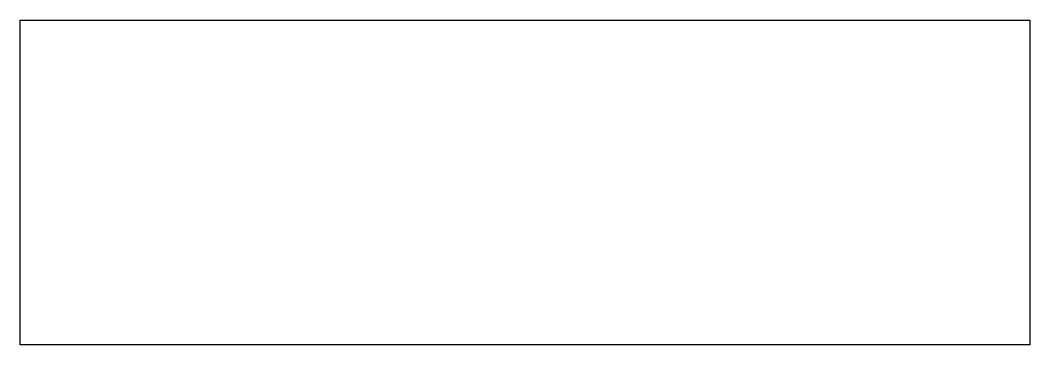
# Model space of a CAD drawing. Header units: millimetres. Extents: x 0 to 377, y 0 to 121.
import ezdxf

# ---------------------------------------------------------------- set-up
doc = ezdxf.new("R2010")
doc.units = ezdxf.units.MM

msp = doc.modelspace()

# ---------------------------------------------------------------- linework, layer by layer
msp.add_lwpolyline([(0, 121), (0, 121), (377.02, 121), (377.02, 0), (0, 0)], close=True)

doc.saveas('drawing.dxf')
